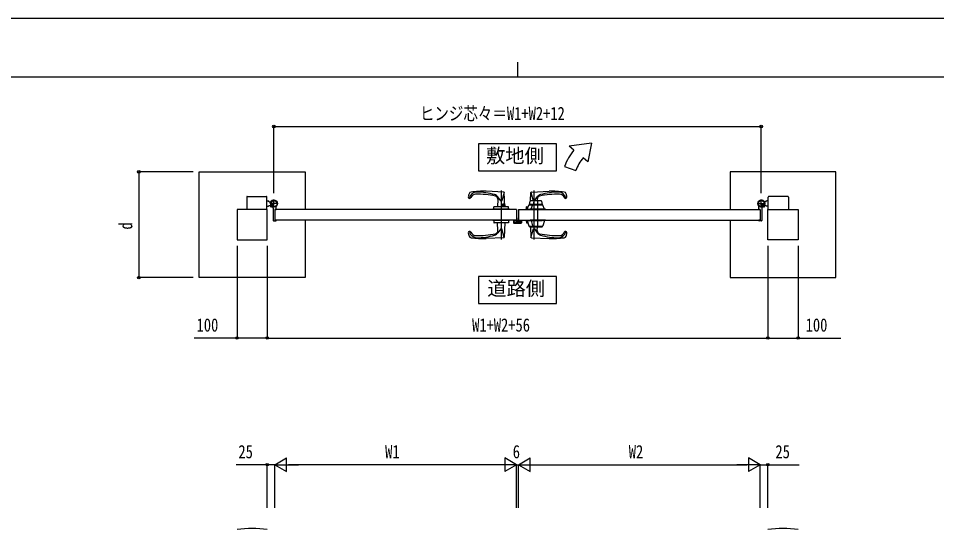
# Model space of a CAD drawing. Units: millimetres, scale not verified. Extents: x -4205 to 4205, y -2970 to 2970.
# Drawn here: x -1656 to 1381, y 1278 to 2970 of the extents above; entities that cross this region are included whole.
import ezdxf
from ezdxf.enums import TextEntityAlignment as Align

# ---------------------------------------------------------------- set-up
doc = ezdxf.new("R2010")
doc.units = ezdxf.units.MM
doc.header["$LTSCALE"] = 10
for name, color, linetype in [('0-2_USER1', 3, 'Continuous'), ('0-3_YKK_12', 2, 'Continuous'), ('0-4_YKK_13', 4, 'Continuous'), ('0-5_YKK_A1', 4, 'Continuous'), ('0-6_YKK_D', 6, 'Continuous'), ('0-7_YKK_ZWAK', 7, 'Continuous')]:
    doc.layers.add(name, color=color, linetype=linetype)
doc.styles.add('ＭＳ ゴシック', font='')
doc.styles.get('ＭＳ ゴシック').set_extended_font_data('MS Gothic')

msp = doc.modelspace()

# ---------------------------------------------------------------- linework, layer by layer
at = {"layer": '0-2_USER1'}
for points in [[(-133.78, 2554.58), (-133.78, 2465.33), (123.82, 2465.33), (123.82, 2554.58)], [(-133.78, 2115.14), (-133.78, 2025.89), (123.82, 2025.89), (123.82, 2115.14)]]:
    msp.add_lwpolyline(points, close=True, dxfattribs=at)
at = {"layer": '0-3_YKK_12'}
for p, q in [((-58.98, 2400.55), (-58.98, 2238.55)), ((49.02, 2400.55), (49.02, 2238.55)), ((62.02, 2278.55), (62.02, 2368.05))]:
    msp.add_line(p, q, dxfattribs=at)
at = {"layer": '0-4_YKK_13'}
for p, q in [((-7.93, 2332.05), (-7.98, 2332.05)), ((-7.93, 2309.85), (-7.93, 2332.05)), ((-7.43, 2309.85), (-7.93, 2309.85)), ((-18.83, 2302.05), (-18.83, 2294.64)), ((-17.33, 2302.05), (-18.83, 2302.05)), ((-16.84, 2292.64), (6.98, 2292.64)), ((-7.93, 2307.35), (-7.93, 2303.05)), ((-5.93, 2300.65), (-5.93, 2308.35)), ((-2.93, 2298.65), (-3.93, 2298.65)), ((6.87, 2298.6), (-2.43, 2298.6)), ((7.47, 2298.75), (7.37, 2298.65)), ((7.98, 2298.75), (7.47, 2298.75)), ((8.97, 2294.64), (8.97, 2297.75))]:
    msp.add_line(p, q, dxfattribs=at)
for centre, radius, start, end in [((-7.43, 2308.35), 1.5, 0, 90), ((-8.43, 2307.35), 0.5, 0, 25.84591), ((-8.93, 2303.05), 1, 341.80235, 0)]:
    msp.add_arc(centre, radius, start, end, dxfattribs=at)
for centre, major_axis, ratio, start_param, end_param in [((-16.83, 2294.65), (1.42, 1.42), 0.997265, 2.357564, 3.9256213), ((-3.93, 2300.65), (0, -2), 0.99863, 4.712389, 6.2831853), ((-2.43, 2298.62), (-0.5, 0), 0.052408, 6.2831853, 7.8539816), ((6.87, 2298.62), (-0.5, 0), 0.052408, 1.5707963, 3.1415927), ((6.97, 2294.65), (-1.42, 1.42), 0.997265, 2.357564, 3.9256213), ((7.97, 2297.75), (-0.709, -0.709), 0.997265, 2.357564, 3.9256213)]:
    msp.add_ellipse(centre, major_axis=major_axis, ratio=ratio, start_param=start_param, end_param=end_param, dxfattribs=at)
at = {"layer": '0-5_YKK_A1'}
for p, q in [((239.38, 2557.05), (166.17, 2547.04)), ((239.38, 2557.05), (227.45, 2495.62)), ((181.49, 2534.18), (166.17, 2547.04)), ((227.45, 2495.62), (212.13, 2508.47)), ((150.23, 2480.05), (187.82, 2466.37)), ((-900.98, 2378.55), (-900.98, 2337.05)), ((-898.98, 2380.55), (-835.98, 2380.55)), ((-833.98, 2337.05), (-833.98, 2378.55)), ((-810.98, 2344.05), (-810.98, 2370.05)), ((-50.8, 2395.14), (-108.98, 2398.05)), ((-69.94, 2371.64), (-70.98, 2346.05)), ((-60.78, 2365.62), (-70.11, 2378.95)), ((-49.22, 2394.22), (-57.22, 2366.22)), ((-46.98, 2346.05), (-48.91, 2393.22)), ((37.82, 2365.76), (38.95, 2393.22)), ((39.26, 2394.22), (47.17, 2366.53)), ((40.84, 2395.14), (99.02, 2398.05)), ((51.44, 2366.51), (60.15, 2378.95)), ((59.98, 2371.64), (60.18, 2366.53)), ((801.02, 2344.05), (801.02, 2370.05)), ((824.02, 2337.05), (824.02, 2378.55)), ((889.02, 2380.55), (826.02, 2380.55)), ((891.02, 2378.55), (891.02, 2337.05)), ((-833.98, 2365.55), (-828.98, 2365.55)), ((-833.98, 2348.55), (-828.98, 2348.55)), ((-826.48, 2363.05), (-828.98, 2365.55)), ((-826.48, 2351.05), (-828.98, 2348.55)), ((-826.48, 2363.05), (-820.79, 2363.05)), ((-826.48, 2351.05), (-820.79, 2351.05)), ((-797.98, 2357.05), (-823.98, 2357.05)), ((-822.53, 2345.5), (-812.47, 2355.55)), ((-819.3, 2350.63), (-820.06, 2349.87)), ((-819.7, 2351.16), (-816.28, 2354.57)), ((-815.82, 2354.11), (-819.3, 2350.63)), ((-817.4, 2348.73), (-818.16, 2347.97)), ((-813.92, 2352.21), (-817.4, 2348.73)), ((-813.46, 2351.74), (-816.87, 2348.33)), ((-816.28, 2354.57), (-813.46, 2351.74)), ((-812.98, 2342.11), (-812.98, 2301.55)), ((-802.98, 2337.85), (-802.98, 2346.89)), ((-82.98, 2338.05), (-82.98, 2345.75)), ((-35.28, 2346.05), (-82.68, 2346.05)), ((-57.7, 2351.55), (-44.7, 2351.55)), ((-47.2, 2353.95), (-54.85, 2353.95)), ((-47.2, 2349.15), (-54.85, 2349.15)), ((-47.8, 2354.55), (-54.65, 2354.55)), ((-54.65, 2354.55), (-54.65, 2348.55)), ((-47.8, 2348.55), (-54.65, 2348.55)), ((-47.2, 2353.95), (-47.8, 2354.55)), ((-47.8, 2354.55), (-47.8, 2348.55)), ((-47.2, 2349.15), (-47.8, 2348.55)), ((-47.2, 2349.15), (-47.2, 2353.95)), ((-34.98, 2338.05), (-34.98, 2345.75)), ((25.02, 2338.05), (25.02, 2345.75)), ((25.32, 2346.05), (29.78, 2346.05)), ((27.02, 2338.05), (31.9, 2352.21)), ((32.38, 2352.55), (45.38, 2352.55)), ((34.02, 2352.95), (34.02, 2352.55)), ((47.62, 2353.55), (34.62, 2353.55)), ((40.02, 2338.05), (44.9, 2352.21)), ((41.77, 2354.55), (47.61, 2354.55)), ((42.02, 2354.55), (42.02, 2353.55)), ((42.02, 2353.55), (47.62, 2353.55)), ((45.38, 2352.55), (78.66, 2352.55)), ((47.02, 2352.95), (47.02, 2352.55)), ((47.52, 2354.05), (49.4, 2364.86)), ((76.42, 2353.55), (47.62, 2353.55)), ((55.02, 2354.55), (55.02, 2353.55)), ((55.02, 2353.55), (69.02, 2353.55)), ((69.02, 2354.55), (69.02, 2353.55)), ((69.27, 2354.05), (76.52, 2354.05)), ((74.64, 2364.86), (76.52, 2354.05)), ((77.02, 2352.55), (77.02, 2352.95)), ((84.02, 2338.05), (79.14, 2352.21)), ((788.02, 2357.05), (814.02, 2357.05)), ((793.02, 2337.85), (793.02, 2346.89)), ((812.57, 2345.5), (802.51, 2355.55)), ((803.02, 2342.11), (803.02, 2301.55)), ((806.32, 2354.57), (803.49, 2351.74)), ((803.49, 2351.74), (806.91, 2348.33)), ((803.96, 2352.21), (807.44, 2348.73)), ((805.86, 2354.11), (809.34, 2350.63)), ((809.73, 2351.16), (806.32, 2354.57)), ((807.44, 2348.73), (808.2, 2347.97)), ((809.34, 2350.63), (810.1, 2349.87)), ((816.52, 2363.05), (810.83, 2363.05)), ((816.52, 2351.05), (810.83, 2351.05)), ((816.52, 2363.05), (819.02, 2365.55)), ((816.52, 2351.05), (819.02, 2348.55)), ((824.02, 2365.55), (819.02, 2365.55)), ((824.02, 2348.55), (819.02, 2348.55)), ((-807.98, 2337.05), (-807.98, 2302.05)), ((-807.68, 2337.35), (-803.48, 2337.35)), ((-31.48, 2338.05), (-86.48, 2338.05)), ((-86.48, 2338.05), (-86.48, 2337.05)), ((-31.48, 2337.05), (-86.48, 2337.05)), ((-34.98, 2338.05), (-82.98, 2338.05)), ((-80.48, 2338.05), (-80.48, 2337.05)), ((-71.48, 2338.05), (-71.48, 2337.05)), ((-61.98, 2338.05), (-61.98, 2337.05)), ((-55.98, 2338.05), (-55.98, 2337.05)), ((-46.48, 2338.05), (-46.48, 2337.05)), ((-37.48, 2338.05), (-37.48, 2337.05)), ((-31.48, 2338.05), (-31.48, 2337.05)), ((-7.98, 2337.05), (-7.98, 2302.05)), ((21.52, 2338.05), (76.52, 2338.05)), ((21.52, 2338.05), (21.52, 2337.05)), ((21.52, 2337.05), (76.52, 2337.05)), ((24.02, 2338.05), (24.02, 2337.05)), ((37.02, 2337.05), (24.02, 2337.05)), ((25.02, 2338.05), (73.02, 2338.05)), ((27.52, 2338.05), (27.52, 2337.05)), ((31.02, 2338.05), (31.02, 2337.05)), ((33.52, 2337.55), (33.52, 2338.05)), ((36.52, 2338.05), (36.52, 2337.05)), ((87.02, 2338.05), (37.02, 2338.05)), ((37.02, 2338.05), (37.02, 2337.05)), ((87.02, 2337.05), (37.02, 2337.05)), ((84.02, 2338.05), (40.02, 2338.05)), ((44.02, 2338.05), (44.02, 2337.05)), ((46.02, 2338.05), (46.02, 2337.05)), ((46.52, 2337.55), (46.52, 2338.05)), ((47.02, 2337.05), (77.02, 2337.05)), ((52.02, 2338.05), (52.02, 2337.05)), ((61.52, 2338.05), (61.52, 2337.05)), ((70.52, 2338.05), (70.52, 2337.05)), ((76.52, 2338.05), (76.52, 2337.05)), ((77.52, 2338.05), (77.52, 2337.55)), ((80.02, 2338.05), (80.02, 2337.05)), ((87.02, 2338.05), (87.02, 2337.05)), ((797.72, 2337.35), (793.52, 2337.35)), ((798.02, 2337.05), (798.02, 2302.05)), ((-810.98, 2299.55), (-803.98, 2299.55)), ((-7.98, 2302.05), (-807.98, 2302.05)), ((-807.68, 2301.75), (-803.48, 2301.75)), ((-802.98, 2301.25), (-802.98, 2300.55)), ((-31.48, 2302.05), (-86.48, 2302.05)), ((-86.48, 2302.05), (-86.48, 2301.05)), ((-31.48, 2301.05), (-86.48, 2301.05)), ((-82.98, 2301.05), (-82.98, 2293.35)), ((-34.98, 2301.05), (-82.98, 2301.05)), ((-35.28, 2293.05), (-82.68, 2293.05)), ((-80.48, 2302.05), (-80.48, 2301.05)), ((-71.48, 2302.05), (-71.48, 2301.05)), ((-69.94, 2267.46), (-70.98, 2293.05)), ((-61.98, 2302.05), (-61.98, 2301.05)), ((-55.98, 2302.05), (-55.98, 2301.05)), ((-46.98, 2293.05), (-48.91, 2245.87)), ((-46.48, 2302.05), (-46.48, 2301.05)), ((-37.48, 2302.05), (-37.48, 2301.05)), ((-34.98, 2301.05), (-34.98, 2293.35)), ((-31.48, 2302.05), (-31.48, 2301.05)), ((-16.98, 2302.05), (-16.98, 2295.55)), ((-16.98, 2302.05), (7.02, 2302.05)), ((-15.98, 2294.55), (6.02, 2294.55)), ((7.02, 2302.05), (7.02, 2295.55)), ((21.52, 2302.05), (76.52, 2302.05)), ((21.52, 2302.05), (21.52, 2301.05)), ((21.52, 2301.05), (76.52, 2301.05)), ((24.02, 2301.05), (24.02, 2302.05)), ((25.02, 2301.05), (25.02, 2293.35)), ((25.02, 2301.05), (73.02, 2301.05)), ((25.32, 2293.05), (29.18, 2293.05)), ((27.02, 2301.05), (31.92, 2282.92)), ((27.52, 2302.05), (27.52, 2301.05)), ((31.02, 2301.05), (31.02, 2302.05)), ((32.4, 2282.55), (45.4, 2282.55)), ((34.02, 2280.65), (34.02, 2282.55)), ((34.62, 2280.05), (47.62, 2280.05)), ((36.52, 2302.05), (36.52, 2301.05)), ((87.02, 2302.05), (37.02, 2302.05)), ((37.02, 2301.05), (37.02, 2302.05)), ((87.02, 2301.05), (37.02, 2301.05)), ((37.55, 2280.05), (38.95, 2245.87)), ((84.02, 2301.05), (40.02, 2301.05)), ((40.02, 2301.05), (44.92, 2282.92)), ((44.02, 2301.05), (44.02, 2302.05)), ((45.4, 2282.55), (78.64, 2282.55)), ((46.02, 2302.05), (46.02, 2301.05)), ((47.02, 2280.65), (47.02, 2282.55)), ((47.62, 2280.05), (76.42, 2280.05)), ((52.02, 2302.05), (52.02, 2301.05)), ((59.98, 2267.46), (60.49, 2280.05)), ((61.52, 2302.05), (61.52, 2301.05)), ((70.52, 2302.05), (70.52, 2301.05)), ((76.52, 2302.05), (76.52, 2301.05)), ((77.02, 2280.65), (77.02, 2282.55)), ((84.02, 2301.05), (79.12, 2282.92)), ((80.02, 2301.05), (80.02, 2302.05)), ((87.02, 2301.05), (87.02, 2302.05)), ((793.02, 2301.25), (793.02, 2300.55)), ((797.72, 2301.75), (793.52, 2301.75)), ((801.02, 2299.55), (794.02, 2299.55)), ((-60.78, 2273.48), (-70.11, 2260.15)), ((-49.22, 2244.88), (-57.22, 2272.88)), ((39.26, 2244.88), (47.26, 2272.88)), ((50.82, 2273.48), (60.15, 2260.15)), ((-50.8, 2243.96), (-108.98, 2241.05)), ((40.84, 2243.96), (99.02, 2241.05))]:
    msp.add_line(p, q, dxfattribs=at)
at = {"layer": '0-5_YKK_A1', "color": 7}
for p, q in [((-7.68, 2309.05), (-7.98, 2309.05)), ((-16.98, 2301.75), (-16.98, 2295.55)), ((-15.48, 2302.05), (-16.68, 2302.05)), ((-15.98, 2295.85), (-15.98, 2300.75)), ((-15.98, 2294.55), (6.02, 2294.55)), ((-15.68, 2301.05), (-15.48, 2301.05)), ((-8.28, 2295.55), (-15.68, 2295.55)), ((-7.98, 2307.55), (-7.98, 2295.85)), ((-6.68, 2297.85), (-6.68, 2308.05)), ((-2.28, 2295.85), (-4.68, 2295.85)), ((-1.98, 2297.35), (-1.98, 2296.15)), ((0.22, 2298.35), (-0.98, 2298.35)), ((-0.98, 2296.15), (-0.98, 2297.05)), ((-0.68, 2297.35), (0.22, 2297.35)), ((5.72, 2295.85), (-0.68, 2295.85)), ((0.52, 2297.65), (0.52, 2298.05)), ((4.52, 2298.05), (4.52, 2297.65)), ((6.02, 2298.35), (4.82, 2298.35)), ((4.82, 2297.35), (5.72, 2297.35)), ((6.02, 2297.05), (6.02, 2296.15)), ((7.02, 2295.55), (7.02, 2297.35))]:
    msp.add_line(p, q, dxfattribs=at)
at = {"layer": '0-5_YKK_A1'}
for points in [[(-1057.98, 2462.05), (-707.98, 2462.05), (-707.98, 2337.05)], [(-707.98, 2302.05), (-707.98, 2112.05), (-1057.98, 2112.05), (-1057.98, 2462.05)], [(1048.02, 2462.05), (698.02, 2462.05), (698.02, 2337.05)], [(698.02, 2302.05), (698.02, 2112.05), (1048.02, 2112.05), (1048.02, 2462.05)], [(-820.53, 2350.33), (-821.59, 2351.39), (-822.31, 2350.13)], [(-822.26, 2348.74), (-820.21, 2349.44), (-818.97, 2349.06)], [(-816.87, 2348.33), (-817.7, 2347.5), (-820.53, 2350.33), (-819.7, 2351.16)], [(-819.29, 2345.77), (-818.58, 2347.82), (-818.97, 2349.06)], [(-817.7, 2347.5), (-816.64, 2346.44), (-817.9, 2345.71)], [(41.77, 2354.55), (41.77, 2354.05), (34.52, 2354.05), (36.4, 2364.86)], [(54.77, 2354.55), (54.77, 2354.05), (47.52, 2354.05)], [(54.77, 2354.55), (69.27, 2354.55), (69.27, 2354.05)], [(807.74, 2347.5), (806.68, 2346.44), (807.94, 2345.71)], [(806.91, 2348.33), (807.74, 2347.5), (810.57, 2350.33), (809.73, 2351.16)], [(809.33, 2345.77), (808.62, 2347.82), (809, 2349.06)], [(812.3, 2348.74), (810.25, 2349.44), (809, 2349.06)], [(810.57, 2350.33), (811.63, 2351.39), (812.35, 2350.13)], [(-7.98, 2337.05), (-807.98, 2337.05), (-807.98, 2302.05)], [(-1.98, 2337.05), (-1.98, 2302.05), (798.02, 2302.05)], [(-1.98, 2337.05), (798.02, 2337.05), (798.02, 2302.05)]]:
    msp.add_lwpolyline(points, dxfattribs=at)
for points in [[(-932.98, 2237.05), (-832.98, 2237.05), (-832.98, 2337.05), (-932.98, 2337.05)], [(923.02, 2237.05), (823.02, 2237.05), (823.02, 2337.05), (923.02, 2337.05)]]:
    msp.add_lwpolyline(points, close=True, dxfattribs=at)
for centre, radius in [((-810.98, 2357.05), 11.5), ((-810.98, 2357.05), 10.35), ((801.02, 2357.05), 11.5), ((801.02, 2357.05), 10.35)]:
    msp.add_circle(centre, radius, dxfattribs=at)
for centre, radius, start, end in [((319.38, 2418.48), 180, 140, 160), ((319.38, 2418.48), 140, 140, 160), ((-898.98, 2378.55), 2, 90, 180), ((-835.98, 2378.55), 2, 360, 90), ((-163.48, 2378.55), 4.5, 173.29014, 339.58379), ((-118.29, 2373.23), 50, 160.90206, 173.29015), ((-157.98, 2386.97), 8, 97.18076, 160.90214), ((-139.98, 2370.05), 25, 90.58661, 169.12884), ((-143.33, 2371.05), 17, 90.91956, 159.58379), ((-108.98, 1998.05), 400, 90, 97.18076), ((-138.79, 2088.08), 300, 78.28923, 90.91956), ((-138.19, 2195.06), 200, 73.31055, 90.58663), ((-86.5, 2367.47), 20, 34.99997, 73.31055), ((-79.93, 2372.05), 10, 357.66261, 78.28937), ((-50.9, 2393.14), 2, 2.3367, 87.13734), ((40.94, 2393.14), 2, 92.86266, 177.6633), ((69.97, 2372.05), 10, 101.71063, 182.33739), ((76.53, 2367.47), 20, 106.68945, 145.00003), ((128.83, 2088.08), 300, 89.08044, 101.71077), ((128.23, 2195.06), 200, 89.41337, 106.68945), ((99.02, 1998.05), 400, 82.81924, 90), ((130.02, 2370.05), 25, 10.87116, 89.41339), ((133.37, 2371.05), 17, 20.41621, 89.08044), ((148.02, 2386.97), 8, 19.09786, 82.81924), ((153.52, 2378.55), 4.5, 200.41621, 6.70986), ((108.33, 2373.23), 50, 6.70985, 19.09794), ((826.02, 2378.55), 2, 90, 180), ((889.02, 2378.55), 2, 0, 90), ((-821.19, 2349.48), 1.3, 150, 210.9647), ((-810.98, 2357.05), 11.5, 321.98772, 244.89722), ((-814.59, 2353.44), 9, 210.9647, 239.0353), ((-818.55, 2346.84), 1.3, 239.0353, 300), ((-817.98, 2342.11), 5, 0.00002, 64.89722), ((-797.98, 2346.89), 5, 141.98772, 180), ((-82.68, 2345.75), 0.3, 90, 180), ((-59.14, 2366.76), 2, 214.99933, 344.05376), ((-46.8, 2351.55), 8.4, 159.07517, 200.92483), ((-35.28, 2345.75), 0.3, 360, 90), ((25.32, 2345.75), 0.3, 90, 180), ((32.38, 2352.05), 0.5, 90, 160.97439), ((34.62, 2352.95), 0.6, 90, 180), ((37.38, 2364.69), 1, 98.47124, 170.14881), ((49.02, 2286.55), 80, 85.33958, 98.47124), ((45.38, 2352.05), 0.5, 90, 160.97439), ((47.62, 2352.95), 0.6, 90, 180), ((50.38, 2364.69), 1, 98.47124, 170.14881), ((62.02, 2286.55), 80, 81.52876, 98.47124), ((73.66, 2364.69), 1, 9.85119, 81.52876), ((76.42, 2352.95), 0.6, 0, 90), ((78.66, 2352.05), 0.5, 19.02561, 90), ((801.02, 2357.05), 11.5, 295.10278, 218.01228), ((788.02, 2346.89), 5, 0, 38.01228), ((808.02, 2342.11), 5, 115.10278, 179.99998), ((808.59, 2346.84), 1.3, 240, 300.9647), ((804.63, 2353.44), 9, 300.9647, 329.0353), ((811.23, 2349.48), 1.3, 329.0353, 30), ((-807.68, 2337.05), 0.3, 90, 180), ((-803.48, 2337.85), 0.5, 270, 0), ((34.02, 2337.55), 0.5, 180, 270), ((47.02, 2337.55), 0.5, 180, 270), ((77.02, 2337.55), 0.5, 270, 0), ((793.52, 2337.85), 0.5, 180, 270), ((797.72, 2337.05), 0.3, 0, 90), ((-810.98, 2301.55), 2, 180, 270), ((-807.68, 2302.05), 0.3, 180, 270), ((-803.98, 2300.55), 1, 270, 0), ((-803.48, 2301.25), 0.5, 0, 90), ((-82.68, 2293.35), 0.3, 180, 270), ((-35.28, 2293.35), 0.3, 270, 360), ((-15.98, 2295.55), 1, 180, 270), ((6.02, 2295.55), 1, 270, 360), ((25.32, 2293.35), 0.3, 180, 270), ((32.4, 2283.05), 0.5, 195.12401, 270), ((34.62, 2280.65), 0.6, 180, 270), ((45.4, 2283.05), 0.5, 195.12401, 270), ((47.62, 2280.65), 0.6, 180, 270), ((76.42, 2280.65), 0.6, 270, 0), ((78.64, 2283.05), 0.5, 270, 344.87599), ((793.52, 2301.25), 0.5, 90, 180), ((794.02, 2300.55), 1, 180, 270), ((797.72, 2302.05), 0.3, 270, 0), ((801.02, 2301.55), 2, 270, 0), ((-163.48, 2260.55), 4.5, 20.41621, 186.70986), ((-118.29, 2265.86), 50, 186.70985, 199.09794), ((-157.98, 2252.12), 8, 199.09786, 262.81924), ((-139.98, 2269.05), 25, 190.87116, 269.41339), ((-143.33, 2268.05), 17, 200.41621, 269.08044), ((-138.79, 2551.01), 300, 269.08044, 281.71077), ((-138.19, 2444.04), 200, 269.41337, 286.68944), ((-86.5, 2271.62), 20, 286.68945, 325.00003), ((-79.93, 2267.05), 10, 281.71063, 2.33739), ((-59.14, 2272.33), 2, 15.94624, 145.00067), ((49.18, 2272.33), 2, 34.99933, 164.05376), ((69.97, 2267.05), 10, 177.66261, 258.28937), ((76.53, 2271.62), 20, 214.99997, 253.31055), ((128.83, 2551.01), 300, 258.28923, 270.91956), ((128.23, 2444.04), 200, 253.31055, 270.58663), ((130.02, 2269.05), 25, 270.58661, 349.12884), ((133.37, 2268.05), 17, 270.91956, 339.58379), ((148.02, 2252.12), 8, 277.18076, 340.90214), ((153.52, 2260.55), 4.5, 353.29014, 159.58379), ((108.33, 2265.86), 50, 340.90206, 353.29015), ((-108.98, 2641.05), 400, 262.81924, 270), ((-50.9, 2245.95), 2, 272.86266, 357.6633), ((40.94, 2245.95), 2, 182.3367, 267.13734), ((99.02, 2641.05), 400, 270, 277.18076), ((-882.98, 961.83), 320, 80.99877, 99.00123), ((873.02, 961.83), 320, 80.99877, 99.00123)]:
    msp.add_arc(centre, radius, start, end, dxfattribs=at)
at = {"layer": '0-5_YKK_A1', "color": 7}
for centre, radius, start, end in [((-7.68, 2308.05), 1, 0, 90), ((-16.68, 2301.75), 0.3, 90.00137, 180), ((-15.98, 2295.55), 1, 180.00137, 270.00137), ((-15.68, 2300.75), 0.3, 90.00137, 180), ((-15.68, 2295.85), 0.3, 180.00137, 270.00137), ((-15.48, 2301.55), 0.5, 0, 90), ((-15.48, 2301.55), 0.5, 270, 0), ((-8.28, 2295.85), 0.3, 270.00137, 0), ((-4.68, 2297.85), 2, 180.00137, 270.00137), ((-2.28, 2296.15), 0.3, 270.00137, 0), ((-0.98, 2297.35), 1, 90, 180), ((-0.68, 2297.05), 0.3, 90.00137, 180.00291), ((-0.68, 2296.15), 0.3, 180.00137, 270.00137), ((0.22, 2298.05), 0.3, 359.99709, 90.00137), ((0.22, 2297.65), 0.3, 270.00137, 0), ((4.82, 2298.05), 0.3, 90.00137, 180), ((4.82, 2297.65), 0.3, 180.00137, 270.00137), ((5.72, 2297.05), 0.3, 0, 90.00137), ((5.72, 2296.15), 0.3, 270.00137, 0), ((6.02, 2297.35), 1, 0, 90), ((6.02, 2295.55), 1, 270, 0)]:
    msp.add_arc(centre, radius, start, end, dxfattribs=at)
at = {"layer": '0-6_YKK_D'}
for p, q in [((-810.98, 2391.55), (-810.98, 2613.05)), ((801.02, 2391.55), (801.02, 2613.05)), ((-810.98, 2612.05), (801.02, 2612.05)), ((-1077.98, 2462.05), (-1259, 2462.05)), ((-1258, 2462.05), (-1258, 2112.05)), ((-932.98, 2217.05), (-932.98, 1911.05)), ((-832.98, 2217.05), (-832.98, 1911.05)), ((-832.98, 2217.05), (-832.98, 1911.05)), ((823.02, 2217.05), (823.02, 1911.05)), ((823.02, 2217.05), (823.02, 1911.05)), ((923.02, 2217.05), (923.02, 1911.05)), ((-1077.98, 2112.05), (-1259, 2112.05)), ((-832.98, 1912.05), (823.02, 1912.05)), ((-832.98, 1350.39), (-832.98, 1493.84)), ((-807.98, 1492.84), (-769.01, 1515.34)), ((-807.98, 1350.39), (-807.98, 1493.84)), ((-807.98, 1350.39), (-807.98, 1493.84)), ((-807.98, 1492.84), (-769.01, 1470.34)), ((-807.98, 1492.84), (-730.04, 1492.84)), ((-769.01, 1470.34), (-769.01, 1515.34)), ((-52.98, 1492.84), (-762.98, 1492.84)), ((-7.98, 1492.84), (-85.92, 1492.84)), ((-7.98, 1492.84), (-46.95, 1515.34)), ((-46.95, 1515.34), (-46.95, 1470.34)), ((-7.98, 1492.84), (-46.95, 1470.34)), ((-7.98, 1350.39), (-7.98, 1493.84)), ((-7.98, 1350.39), (-7.98, 1493.84)), ((-7.98, 1492.84), (-1.98, 1492.84)), ((-1.98, 1492.84), (36.99, 1515.34)), ((-1.98, 1350.39), (-1.98, 1493.84)), ((-1.98, 1350.39), (-1.98, 1493.84)), ((-1.98, 1492.84), (36.99, 1470.34)), ((-1.98, 1492.84), (75.96, 1492.84)), ((36.99, 1470.34), (36.99, 1515.34)), ((43.02, 1492.84), (753.02, 1492.84)), ((798.02, 1492.84), (720.08, 1492.84)), ((798.02, 1492.84), (759.05, 1515.34)), ((759.05, 1515.34), (759.05, 1470.34)), ((798.02, 1492.84), (759.05, 1470.34)), ((798.02, 1350.39), (798.02, 1493.84)), ((798.02, 1350.39), (798.02, 1493.84)), ((823.02, 1350.39), (823.02, 1493.84))]:
    msp.add_line(p, q, dxfattribs=at)
for points in [[(-832.98, 1912.05), (-932.98, 1912.05), (-1074.78, 1912.05)], [(823.02, 1912.05), (923.02, 1912.05), (1064.82, 1912.05)], [(-807.98, 1492.84), (-832.98, 1492.84), (-936.38, 1492.84)], [(798.02, 1492.84), (823.02, 1492.84), (926.42, 1492.84)]]:
    msp.add_lwpolyline(points, dxfattribs=at)
for centre in [(-810.98, 2612.05), (801.02, 2612.05), (-1258, 2462.05), (-1258, 2112.05), (-932.98, 1912.05), (-832.98, 1912.05), (-832.98, 1912.05), (823.02, 1912.05), (823.02, 1912.05), (923.02, 1912.05), (-832.98, 1492.84), (823.02, 1492.84)]:
    msp.add_circle(centre, 4.25, dxfattribs=at)
at = {"layer": '0-7_YKK_ZWAK'}
for p, q in [((-4.98, 2825), (-4.98, 2775)), ((3895.02, 2775), (-3904.98, 2775))]:
    msp.add_line(p, q, dxfattribs=at)
msp.add_lwpolyline([(-4205, -2970), (4205, -2970), (4205, 2970), (-4205, 2970)], close=True, dxfattribs=at)

# ---------------------------------------------------------------- texts
at = {"layer": '0-2_USER1', "style": 'ＭＳ ゴシック'}
for s, p in [('敷地側', (-109.4, 2478.08)), ('道路側', (-105.07, 2038.64))]:
    msp.add_text(s, height=46.74, dxfattribs=at).set_placement(p, align=Align.BOTTOM_LEFT)
at = {"layer": '0-6_YKK_D', "style": 'ＭＳ ゴシック', "width": 0.8}
for s, p in [('ヒンジ芯々＝W1+W2+12', (-328.18, 2620.05)), ('100', (-1066.78, 1920.05)), ('W1+W2+56', (-155.38, 1920.05)), ('100', (948.02, 1920.05)), ('25', (-928.38, 1500.84)), ('W1', (-443.18, 1500.84)), ('6', (-20.98, 1500.84)), ('W2', (362.82, 1500.84)), ('25', (848.02, 1500.84))]:
    msp.add_text(s, height=43.99, dxfattribs=at).set_placement(p, align=Align.BOTTOM_LEFT)
msp.add_text('d', height=43.99, rotation=90, dxfattribs=at).set_placement((-1266, 2271.05), align=Align.BOTTOM_LEFT)

doc.saveas('drawing.dxf')
